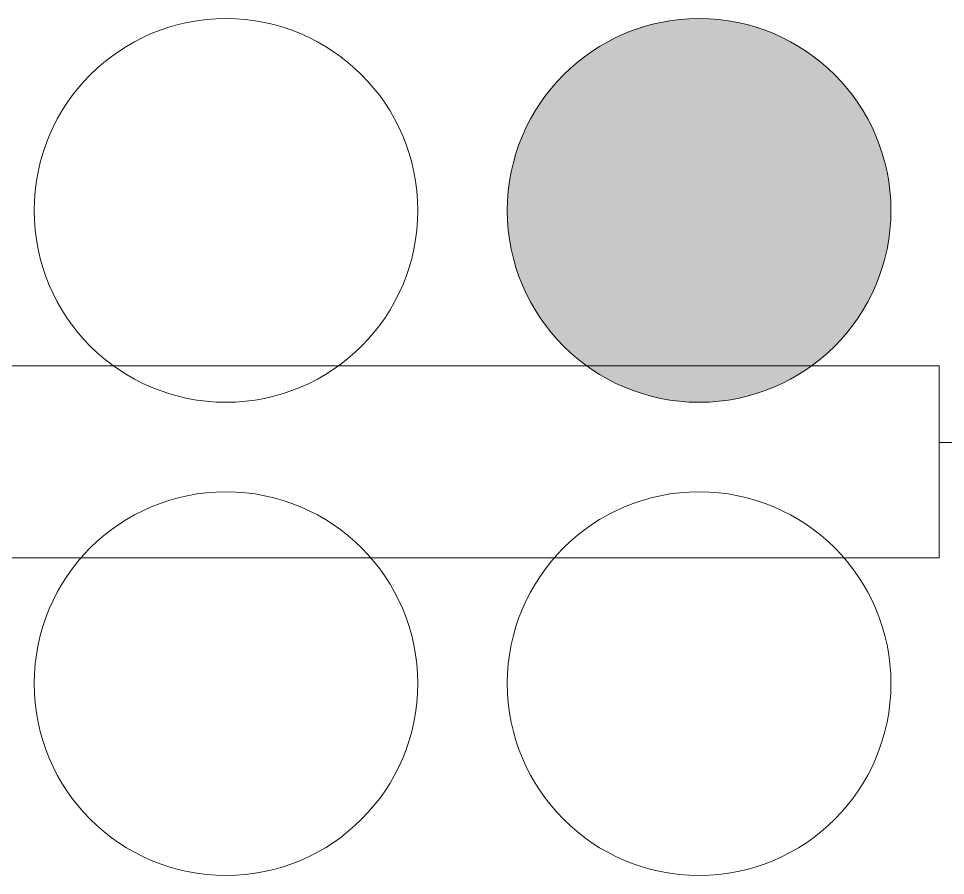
# Model space of a CAD drawing. Header units: millimetres. Extents: x 809 to 8159, y 33 to 4533.
# Drawn here: x 5257.9 to 5402.8, y 3806.9 to 3940.9 of the extents above; entities that cross this region are included whole.
import ezdxf

# ---------------------------------------------------------------- set-up
doc = ezdxf.new("R2010")
doc.units = ezdxf.units.MM
for name, color, linetype, lineweight in [('0-RefEdit0', 7, 'Continuous', 0), ('AHŞAP KONFERANS SALONU TAVAN', 6, 'Continuous', 0), ('AYDINLATMA', 61, 'Continuous', 0), ('MERDIVEN', 4, 'Continuous', 0)]:
    doc.layers.add(name, color=color, linetype=linetype, lineweight=lineweight)

# ---------------------------------------------------------------- blocks, each defined once
blk = doc.blocks.new('RTHRTHRTRTHRHRTH')
at = {"layer": 'AHŞAP KONFERANS SALONU TAVAN'}
for centre in [(39697.25, -4696.69), (39697.25, -4770.69), (39771.25, -4770.69)]:
    blk.add_circle(centre, 30, dxfattribs=at)
blk = doc.blocks.new('AYDINLATMA ARMATÜR')
at = {"layer": 'AYDINLATMA'}
h = blk.add_hatch(color=256, dxfattribs=at)
h.dxf.hatch_style = 1
edge = h.paths.add_edge_path()
edge.add_arc((37838.26, -6234.41), 30, 0, 360)
blk.add_circle((37838.26, -6234.41), 30, dxfattribs=at)
blk = doc.blocks.new('ERGYTHTYJTTTYJTYJ')
at = {"layer": 'AYDINLATMA'}
blk.add_blockref('AYDINLATMA ARMATÜR', (-518, 1554.04), dxfattribs=at)

msp = doc.modelspace()

# ---------------------------------------------------------------- linework, layer by layer
at = {"layer": '0-RefEdit0'}
for p, q in [((5401.83, 3874.58), (5401.83, 3886.58)), ((5401.83, 3886.58), (5401.83, 3856.58))]:
    msp.add_line(p, q, dxfattribs=at)
at = {"layer": '0-RefEdit0', "elevation": 0}
for points in [[(5236.83, 3886.58), (5401.83, 3886.58)], [(5236.83, 3856.58), (5401.83, 3856.58)]]:
    msp.add_lwpolyline(points, dxfattribs=at)
at = {"layer": 'MERDIVEN'}
msp.add_line((5401.83, 3874.58), (7188.79, 3874.58), dxfattribs=at)

# ---------------------------------------------------------------- block references
at = {"layer": 'AHŞAP KONFERANS SALONU TAVAN'}
msp.add_blockref('RTHRTHRTRTHRHRTH', (-34406.95, 8607.59), dxfattribs=at)
at = {"layer": 'AYDINLATMA'}
msp.add_blockref('ERGYTHTYJTTTYJTYJ', (-31955.96, 8591.27), dxfattribs=at)

doc.saveas('drawing.dxf')
